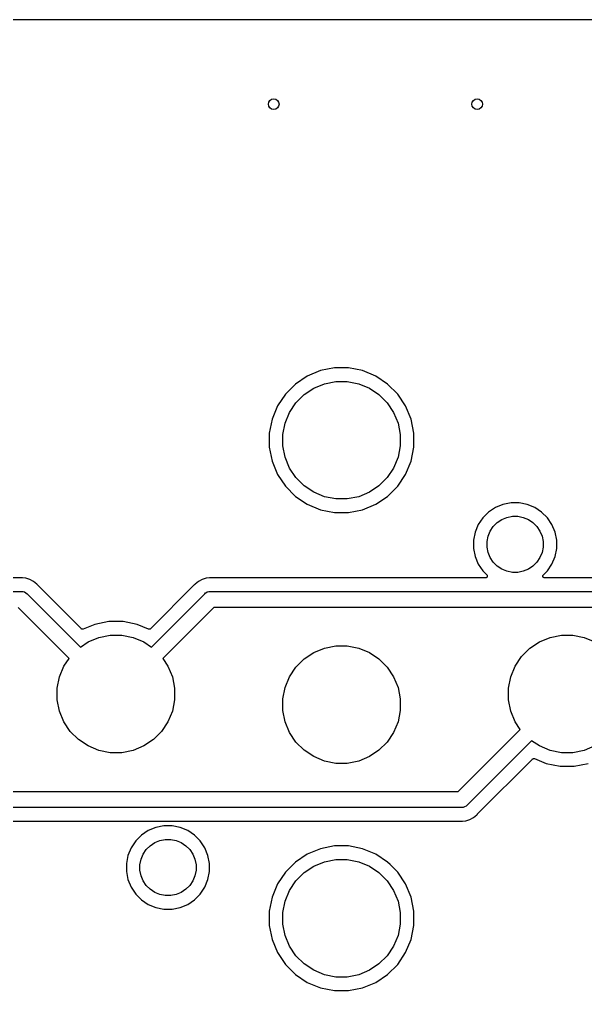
# Model space of a CAD drawing. Extents: x 1 to 139, y -76 to -1.
# Drawn here: x 85.73 to 106.93, y -37 to -0.64 of the extents above; entities that cross this region are included whole.
import ezdxf

# ---------------------------------------------------------------- set-up
doc = ezdxf.new("R2010")
doc.units = 0
doc.header["$MEASUREMENT"] = 0
doc.layers.add('BLACK', color=7, linetype='CONTINUOUS')

msp = doc.modelspace()

# ---------------------------------------------------------------- linework, layer by layer
at = {"layer": 'BLACK', "linetype": 'CONTINUOUS'}
for p, q in [((6.16231, -0.635), (133.538, -0.635)), ((97.0001, -13.7861), (96.5073, -13.9902)), ((97.5233, -13.682), (97.0001, -13.7861)), ((98.0567, -13.682), (97.5233, -13.682)), ((98.5799, -13.7861), (98.0567, -13.682)), ((99.0727, -13.9902), (98.5799, -13.7861)), ((96.5073, -13.9902), (96.0637, -14.2866)), ((99.5163, -14.2866), (99.0727, -13.9902)), ((96.0637, -14.2866), (95.6866, -14.6637)), ((96.3876, -14.6811), (96.7479, -14.4404)), ((96.7479, -14.4404), (97.1483, -14.2745)), ((97.1483, -14.2745), (97.5733, -14.19)), ((97.5733, -14.19), (98.0067, -14.19)), ((98.0067, -14.19), (98.4317, -14.2745)), ((98.4317, -14.2745), (98.8321, -14.4404)), ((98.8321, -14.4404), (99.1924, -14.6811)), ((99.8934, -14.6637), (99.5163, -14.2866)), ((95.6866, -14.6637), (95.3902, -15.1073)), ((96.0811, -14.9876), (96.3876, -14.6811)), ((99.1924, -14.6811), (99.4989, -14.9876)), ((100.19, -15.1073), (99.8934, -14.6637)), ((95.3902, -15.1073), (95.1861, -15.6001)), ((95.8404, -15.3479), (96.0811, -14.9876)), ((99.4989, -14.9876), (99.7396, -15.3479)), ((100.394, -15.6001), (100.19, -15.1073)), ((95.1861, -15.6001), (95.082, -16.1233)), ((95.6745, -15.7483), (95.8404, -15.3479)), ((99.7396, -15.3479), (99.9055, -15.7483)), ((100.498, -16.1233), (100.394, -15.6001)), ((95.59, -16.1733), (95.6745, -15.7483)), ((99.9055, -15.7483), (99.99, -16.1733)), ((95.082, -16.1233), (95.082, -16.6567)), ((95.59, -16.6067), (95.59, -16.1733)), ((99.99, -16.1733), (99.99, -16.6067)), ((100.498, -16.6567), (100.498, -16.1233)), ((95.082, -16.6567), (95.1861, -17.1799)), ((95.6745, -17.0317), (95.59, -16.6067)), ((99.99, -16.6067), (99.9055, -17.0317)), ((100.394, -17.1799), (100.498, -16.6567)), ((95.8404, -17.4321), (95.6745, -17.0317)), ((99.9055, -17.0317), (99.7396, -17.4321)), ((95.1861, -17.1799), (95.3902, -17.6727)), ((96.0811, -17.7924), (95.8404, -17.4321)), ((99.7396, -17.4321), (99.4989, -17.7924)), ((100.19, -17.6727), (100.394, -17.1799)), ((95.3902, -17.6727), (95.6866, -18.1163)), ((96.3876, -18.0989), (96.0811, -17.7924)), ((99.4989, -17.7924), (99.1924, -18.0989)), ((99.8934, -18.1163), (100.19, -17.6727)), ((95.6866, -18.1163), (96.0637, -18.4934)), ((96.7479, -18.3396), (96.3876, -18.0989)), ((99.1924, -18.0989), (98.8321, -18.3396)), ((99.5163, -18.4934), (99.8934, -18.1163)), ((96.0637, -18.4934), (96.5073, -18.7898)), ((97.1483, -18.5055), (96.7479, -18.3396)), ((97.5733, -18.59), (97.1483, -18.5055)), ((98.4317, -18.5055), (98.0067, -18.59)), ((98.8321, -18.3396), (98.4317, -18.5055)), ((99.0727, -18.7898), (99.5163, -18.4934)), ((96.5073, -18.7898), (97.0001, -18.9939)), ((98.0067, -18.59), (97.5733, -18.59)), ((98.5799, -18.9939), (99.0727, -18.7898)), ((103.836, -18.7919), (103.552, -18.9093)), ((104.137, -18.732), (103.836, -18.7919)), ((104.443, -18.732), (104.137, -18.732)), ((104.744, -18.7919), (104.443, -18.732)), ((105.028, -18.9093), (104.744, -18.7919)), ((97.0001, -18.9939), (97.5233, -19.098)), ((97.5233, -19.098), (98.0567, -19.098)), ((98.0567, -19.098), (98.5799, -18.9939)), ((103.297, -19.0798), (103.08, -19.2968)), ((103.552, -18.9093), (103.297, -19.0798)), ((103.984, -19.2803), (104.187, -19.24)), ((104.187, -19.24), (104.393, -19.24)), ((104.393, -19.24), (104.596, -19.2803)), ((105.283, -19.0798), (105.028, -18.9093)), ((105.5, -19.2968), (105.283, -19.0798)), ((102.909, -19.552), (102.792, -19.8355)), ((103.08, -19.2968), (102.909, -19.552)), ((103.36, -19.7926), (103.474, -19.6207)), ((103.474, -19.6207), (103.621, -19.4744)), ((103.621, -19.4744), (103.793, -19.3595)), ((103.793, -19.3595), (103.984, -19.2803)), ((104.596, -19.2803), (104.787, -19.3595)), ((104.787, -19.3595), (104.959, -19.4744)), ((104.959, -19.4744), (105.106, -19.6207)), ((105.106, -19.6207), (105.22, -19.7926)), ((105.671, -19.552), (105.5, -19.2968)), ((105.788, -19.8355), (105.671, -19.552)), ((102.792, -19.8355), (102.732, -20.1366)), ((103.24, -20.1866), (103.28, -19.9837)), ((103.28, -19.9837), (103.36, -19.7926)), ((105.22, -19.7926), (105.3, -19.9837)), ((105.3, -19.9837), (105.34, -20.1866)), ((105.848, -20.1366), (105.788, -19.8355)), ((102.732, -20.1366), (102.732, -20.4434)), ((103.24, -20.3934), (103.24, -20.1866)), ((105.34, -20.1866), (105.34, -20.3934)), ((105.848, -20.4434), (105.848, -20.1366)), ((102.732, -20.4434), (102.792, -20.7445)), ((103.28, -20.5963), (103.24, -20.3934)), ((103.36, -20.7874), (103.28, -20.5963)), ((105.3, -20.5963), (105.22, -20.7874)), ((105.34, -20.3934), (105.3, -20.5963)), ((105.788, -20.7445), (105.848, -20.4434)), ((102.792, -20.7445), (102.909, -21.028)), ((102.909, -21.028), (103.08, -21.2832)), ((103.474, -20.9593), (103.36, -20.7874)), ((103.621, -21.1056), (103.474, -20.9593)), ((105.106, -20.9593), (104.959, -21.1056)), ((105.22, -20.7874), (105.106, -20.9593)), ((105.5, -21.2832), (105.671, -21.028)), ((105.671, -21.028), (105.788, -20.7445)), ((103.08, -21.2832), (103.232, -21.4356)), ((103.232, -21.4356), (103.233, -21.4361)), ((103.233, -21.4361), (103.233, -21.4361)), ((103.233, -21.4361), (103.233, -21.4361)), ((103.233, -21.4361), (103.233, -21.4362)), ((103.233, -21.4362), (103.237, -21.4408)), ((103.237, -21.4408), (103.24, -21.4457)), ((103.24, -21.4457), (103.241, -21.4458)), ((103.241, -21.4458), (103.241, -21.4459)), ((103.241, -21.4459), (103.243, -21.4513)), ((103.243, -21.4513), (103.246, -21.4567)), ((103.793, -21.2205), (103.621, -21.1056)), ((103.984, -21.2996), (103.793, -21.2205)), ((104.187, -21.34), (103.984, -21.2996)), ((104.393, -21.34), (104.187, -21.34)), ((104.596, -21.2996), (104.393, -21.34)), ((104.787, -21.2205), (104.596, -21.2996)), ((104.959, -21.1056), (104.787, -21.2205)), ((105.334, -21.4559), (105.337, -21.4507)), ((105.337, -21.4507), (105.34, -21.4452)), ((105.34, -21.445), (105.344, -21.4403)), ((105.34, -21.4451), (105.34, -21.445)), ((105.34, -21.4452), (105.34, -21.4451)), ((105.344, -21.4403), (105.348, -21.4356)), ((105.348, -21.4356), (105.5, -21.2832)), ((85.7592, -21.544), (78.7226, -21.544)), ((85.7619, -21.5437), (85.7592, -21.544)), ((85.7645, -21.5438), (85.7619, -21.5437)), ((85.7654, -21.5437), (85.7645, -21.5438)), ((85.802, -21.5401), (85.7654, -21.5437)), ((85.8386, -21.5437), (85.802, -21.5401)), ((85.9604, -21.5557), (85.8386, -21.5437)), ((86.1127, -21.6019), (85.9604, -21.5557)), ((86.2531, -21.6769), (86.1127, -21.6019)), ((86.3761, -21.7779), (86.2531, -21.6769)), ((86.3994, -21.8063), (86.3761, -21.7779)), ((86.4013, -21.8082), (86.3994, -21.8063)), ((86.403, -21.8103), (86.4013, -21.8082)), ((86.4036, -21.8109), (86.403, -21.8103)), ((88.0454, -23.4527), (86.4036, -21.8109)), ((92.2764, -21.8109), (90.6346, -23.4527)), ((92.2781, -21.8089), (92.2764, -21.8109)), ((92.28, -21.807), (92.2781, -21.8089)), ((92.2806, -21.8063), (92.28, -21.807)), ((92.3039, -21.7779), (92.2806, -21.8063)), ((92.4269, -21.6769), (92.3039, -21.7779)), ((92.5673, -21.6019), (92.4269, -21.6769)), ((92.7196, -21.5557), (92.5673, -21.6019)), ((92.8414, -21.5437), (92.7196, -21.5557)), ((92.878, -21.5401), (92.8414, -21.5437)), ((92.8414, -21.5437), (92.8414, -21.5437)), ((92.9146, -21.5437), (92.878, -21.5401)), ((92.9173, -21.5437), (92.9146, -21.5437)), ((92.9199, -21.544), (92.9173, -21.5437)), ((92.9208, -21.544), (92.9199, -21.544)), ((103.187, -21.544), (92.9208, -21.544)), ((103.193, -21.5434), (103.187, -21.544)), ((103.199, -21.5428), (103.193, -21.5434)), ((103.2, -21.5428), (103.199, -21.5428)), ((103.206, -21.541), (103.2, -21.5428)), ((103.2, -21.5428), (103.2, -21.5428)), ((103.211, -21.5393), (103.206, -21.541)), ((103.212, -21.5392), (103.211, -21.5392)), ((103.211, -21.5392), (103.211, -21.5393)), ((103.217, -21.5363), (103.212, -21.5392)), ((103.222, -21.5335), (103.217, -21.5363)), ((103.227, -21.5295), (103.222, -21.5334)), ((103.222, -21.5334), (103.222, -21.5334)), ((103.222, -21.5334), (103.222, -21.5335)), ((103.232, -21.5257), (103.227, -21.5295)), ((103.236, -21.5208), (103.232, -21.5256)), ((103.232, -21.5256), (103.232, -21.5256)), ((103.232, -21.5256), (103.232, -21.5257)), ((103.24, -21.5162), (103.236, -21.5208)), ((103.243, -21.5107), (103.24, -21.516)), ((103.24, -21.516), (103.24, -21.5161)), ((103.24, -21.5161), (103.24, -21.5162)), ((103.246, -21.5053), (103.243, -21.5107)), ((103.246, -21.4567), (103.246, -21.4568)), ((103.246, -21.4568), (103.246, -21.4569)), ((103.246, -21.4569), (103.248, -21.4628)), ((103.248, -21.4994), (103.246, -21.5051)), ((103.246, -21.5051), (103.246, -21.5052)), ((103.246, -21.5052), (103.246, -21.5053)), ((103.248, -21.4628), (103.25, -21.4686)), ((103.25, -21.4935), (103.248, -21.4994)), ((103.25, -21.4686), (103.25, -21.4687)), ((103.25, -21.4687), (103.25, -21.4688)), ((103.25, -21.4688), (103.25, -21.475)), ((103.25, -21.475), (103.251, -21.4809)), ((103.251, -21.4812), (103.25, -21.4873)), ((103.25, -21.4873), (103.25, -21.4933)), ((103.25, -21.4933), (103.25, -21.4934)), ((103.25, -21.4934), (103.25, -21.4935)), ((103.251, -21.4809), (103.251, -21.481)), ((103.251, -21.481), (103.251, -21.4812)), ((105.329, -21.4801), (105.33, -21.4741)), ((105.329, -21.4802), (105.329, -21.4801)), ((105.329, -21.4803), (105.329, -21.4802)), ((105.33, -21.4864), (105.329, -21.4803)), ((105.33, -21.4677), (105.332, -21.462)), ((105.33, -21.4678), (105.33, -21.4677)), ((105.33, -21.4679), (105.33, -21.4678)), ((105.33, -21.4741), (105.33, -21.4679)), ((105.33, -21.4924), (105.33, -21.4864)), ((105.33, -21.4925), (105.33, -21.4924)), ((105.33, -21.4926), (105.33, -21.4925)), ((105.332, -21.4984), (105.33, -21.4926)), ((105.332, -21.462), (105.334, -21.4561)), ((105.334, -21.5043), (105.332, -21.4984)), ((105.334, -21.456), (105.334, -21.4559)), ((105.334, -21.4561), (105.334, -21.456)), ((105.334, -21.5044), (105.334, -21.5043)), ((105.334, -21.5045), (105.334, -21.5044)), ((105.337, -21.5098), (105.334, -21.5045)), ((105.34, -21.5153), (105.337, -21.5098)), ((105.34, -21.5154), (105.34, -21.5153)), ((105.34, -21.5155), (105.34, -21.5154)), ((105.343, -21.5202), (105.34, -21.5155)), ((105.347, -21.5249), (105.343, -21.5202)), ((105.347, -21.525), (105.347, -21.5249)), ((105.347, -21.5251), (105.347, -21.525)), ((105.352, -21.529), (105.347, -21.5251)), ((105.357, -21.5329), (105.352, -21.529)), ((105.357, -21.533), (105.357, -21.5329)), ((105.357, -21.5329), (105.357, -21.5329)), ((105.362, -21.5359), (105.357, -21.533)), ((105.368, -21.5389), (105.362, -21.5359)), ((105.368, -21.539), (105.368, -21.5389)), ((105.368, -21.5389), (105.368, -21.5389)), ((105.374, -21.5408), (105.368, -21.539)), ((105.379, -21.5426), (105.374, -21.5408)), ((105.38, -21.5426), (105.379, -21.5426)), ((105.38, -21.5427), (105.38, -21.5426)), ((105.386, -21.5433), (105.38, -21.5427)), ((105.392, -21.544), (105.386, -21.5433)), ((105.393, -21.544), (105.392, -21.544)), ((105.392, -21.544), (105.392, -21.544)), ((105.392, -21.544), (105.392, -21.544)), ((105.392, -21.544), (105.392, -21.544)), ((112.479, -21.544), (105.393, -21.544)), ((66.2227, -22.052), (85.7873, -22.052)), ((85.7873, -22.052), (85.802, -22.0505)), ((85.802, -22.0505), (85.8167, -22.052)), ((85.8167, -22.052), (85.8167, -22.052)), ((85.8167, -22.052), (85.8608, -22.0563)), ((85.8608, -22.0563), (85.9174, -22.0735)), ((85.9174, -22.0735), (85.9695, -22.1014)), ((85.9695, -22.1014), (86.0152, -22.1388)), ((86.0152, -22.1388), (86.0246, -22.1503)), ((86.0246, -22.1503), (88.0082, -24.134)), ((90.6718, -24.134), (92.6555, -22.1503)), ((92.6555, -22.1503), (92.6648, -22.1388)), ((92.6648, -22.1388), (92.7004, -22.1097)), ((92.7004, -22.1097), (92.7105, -22.1014)), ((92.7105, -22.1014), (92.7626, -22.0735)), ((92.7626, -22.0735), (92.8192, -22.0563)), ((92.8192, -22.0563), (92.8633, -22.052)), ((92.8633, -22.052), (92.878, -22.0505)), ((92.8633, -22.052), (92.8633, -22.052)), ((92.878, -22.0505), (92.8927, -22.052)), ((92.8927, -22.052), (112.507, -22.052)), ((87.584, -24.5582), (85.6777, -22.652)), ((93.0023, -22.652), (91.096, -24.5582)), ((112.398, -22.652), (93.0023, -22.652)), ((89.0733, -23.182), (88.5501, -23.2861)), ((89.6067, -23.182), (89.0733, -23.182)), ((90.1299, -23.2861), (89.6067, -23.182)), ((88.05, -23.4565), (88.0454, -23.4527)), ((88.0545, -23.4603), (88.05, -23.4565)), ((88.0547, -23.4604), (88.0545, -23.4603)), ((88.055, -23.4606), (88.0547, -23.4604)), ((88.0602, -23.4634), (88.055, -23.4606)), ((88.0654, -23.4662), (88.0602, -23.4634)), ((88.0656, -23.4663), (88.0654, -23.4662)), ((88.0659, -23.4664), (88.0656, -23.4663)), ((88.0715, -23.4681), (88.0659, -23.4664)), ((88.0772, -23.4699), (88.0715, -23.4681)), ((88.0775, -23.47), (88.0772, -23.4699)), ((88.0777, -23.47), (88.0775, -23.47)), ((88.0836, -23.4706), (88.0777, -23.47)), ((88.0895, -23.4713), (88.0836, -23.4706)), ((88.0898, -23.4713), (88.0895, -23.4713)), ((88.0901, -23.4713), (88.0898, -23.4713)), ((88.096, -23.4707), (88.0901, -23.4713)), ((88.1019, -23.4702), (88.096, -23.4707)), ((88.1021, -23.4702), (88.1019, -23.4702)), ((88.1024, -23.4701), (88.1021, -23.4702)), ((88.108, -23.4685), (88.1024, -23.4701)), ((88.1138, -23.4668), (88.108, -23.4685)), ((88.1143, -23.4666), (88.1138, -23.4668)), ((88.1146, -23.4665), (88.1143, -23.4666)), ((88.1143, -23.4666), (88.1143, -23.4666)), ((88.1143, -23.4666), (88.1143, -23.4666)), ((88.5501, -23.2861), (88.1146, -23.4665)), ((90.5654, -23.4665), (90.1299, -23.2861)), ((90.571, -23.4682), (90.5654, -23.4665)), ((90.5767, -23.47), (90.571, -23.4682)), ((90.577, -23.47), (90.5767, -23.47)), ((90.5773, -23.4701), (90.577, -23.47)), ((90.5831, -23.4707), (90.5773, -23.4701)), ((90.589, -23.4713), (90.5831, -23.4707)), ((90.5893, -23.4713), (90.589, -23.4713)), ((90.5896, -23.4713), (90.5893, -23.4713)), ((90.5955, -23.4707), (90.5896, -23.4713)), ((90.6014, -23.4702), (90.5955, -23.4707)), ((90.6017, -23.4701), (90.6014, -23.4702)), ((90.6019, -23.4701), (90.6017, -23.4701)), ((90.6076, -23.4684), (90.6019, -23.4701)), ((90.6133, -23.4668), (90.6076, -23.4684)), ((90.6135, -23.4666), (90.6133, -23.4668)), ((90.6138, -23.4665), (90.6135, -23.4666)), ((90.6191, -23.4638), (90.6138, -23.4665)), ((90.6243, -23.4611), (90.6191, -23.4638)), ((90.6245, -23.4609), (90.6243, -23.4611)), ((90.6248, -23.4608), (90.6245, -23.4609)), ((90.6294, -23.457), (90.6248, -23.4608)), ((90.634, -23.4533), (90.6294, -23.457)), ((90.6344, -23.4529), (90.634, -23.4533)), ((90.6346, -23.4527), (90.6344, -23.4529)), ((90.6344, -23.4529), (90.6344, -23.4529)), ((90.6344, -23.4529), (90.6344, -23.4529)), ((88.0082, -24.134), (88.2979, -23.9404)), ((88.2979, -23.9404), (88.6983, -23.7745)), ((88.6983, -23.7745), (89.1233, -23.69)), ((89.1233, -23.69), (89.5567, -23.69)), ((89.5567, -23.69), (89.9817, -23.7745)), ((89.9817, -23.7745), (90.3821, -23.9404)), ((90.3821, -23.9404), (90.6718, -24.134)), ((104.838, -24.1811), (105.198, -23.9404)), ((105.198, -23.9404), (105.598, -23.7745)), ((105.598, -23.7745), (106.023, -23.69)), ((106.023, -23.69), (106.457, -23.69)), ((106.457, -23.69), (106.882, -23.7745)), ((106.882, -23.7745), (107.282, -23.9404)), ((96.3876, -24.5811), (96.7479, -24.3404)), ((96.7479, -24.3404), (97.1483, -24.1745)), ((97.1483, -24.1745), (97.5733, -24.09)), ((97.5733, -24.09), (98.0067, -24.09)), ((98.0067, -24.09), (98.4317, -24.1745)), ((98.4317, -24.1745), (98.8321, -24.3404)), ((98.8321, -24.3404), (99.1924, -24.5811)), ((104.531, -24.4876), (104.838, -24.1811)), ((87.3904, -24.8479), (87.584, -24.5582)), ((91.096, -24.5582), (91.2896, -24.8479)), ((96.0811, -24.8876), (96.3876, -24.5811)), ((99.1924, -24.5811), (99.4989, -24.8876)), ((104.29, -24.8479), (104.531, -24.4876)), ((87.2245, -25.2483), (87.3904, -24.8479)), ((91.2896, -24.8479), (91.4555, -25.2483)), ((95.8404, -25.2479), (96.0811, -24.8876)), ((99.4989, -24.8876), (99.7396, -25.2479)), ((104.125, -25.2483), (104.29, -24.8479)), ((87.14, -25.6733), (87.2245, -25.2483)), ((91.4555, -25.2483), (91.54, -25.6733)), ((95.6745, -25.6483), (95.8404, -25.2479)), ((99.7396, -25.2479), (99.9055, -25.6483)), ((104.04, -25.6733), (104.125, -25.2483)), ((87.14, -26.1067), (87.14, -25.6733)), ((91.54, -25.6733), (91.54, -26.1067)), ((95.59, -26.0733), (95.6745, -25.6483)), ((99.9055, -25.6483), (99.99, -26.0733)), ((104.04, -26.1067), (104.04, -25.6733)), ((87.2245, -26.5317), (87.14, -26.1067)), ((91.54, -26.1067), (91.4555, -26.5317)), ((95.59, -26.5067), (95.59, -26.0733)), ((99.99, -26.0733), (99.99, -26.5067)), ((104.125, -26.5317), (104.04, -26.1067)), ((87.3904, -26.9321), (87.2245, -26.5317)), ((91.4555, -26.5317), (91.2896, -26.9321)), ((95.6745, -26.9317), (95.59, -26.5067)), ((99.99, -26.5067), (99.9055, -26.9317)), ((104.29, -26.9321), (104.125, -26.5317)), ((87.6311, -27.2924), (87.3904, -26.9321)), ((91.2896, -26.9321), (91.0489, -27.2924)), ((95.8404, -27.3321), (95.6745, -26.9317)), ((99.9055, -26.9317), (99.7396, -27.3321)), ((102.161, -29.545), (104.484, -27.2218)), ((104.484, -27.2218), (104.29, -26.9321)), ((87.9376, -27.5989), (87.6311, -27.2924)), ((88.2979, -27.8396), (87.9376, -27.5989)), ((90.7424, -27.5989), (90.3821, -27.8396)), ((91.0489, -27.2924), (90.7424, -27.5989)), ((96.0811, -27.6924), (95.8404, -27.3321)), ((99.7396, -27.3321), (99.4989, -27.6924)), ((88.6983, -28.0055), (88.2979, -27.8396)), ((90.3821, -27.8396), (89.9817, -28.0055)), ((96.3876, -27.9989), (96.0811, -27.6924)), ((96.7479, -28.2396), (96.3876, -27.9989)), ((99.1924, -27.9989), (98.8321, -28.2396)), ((99.4989, -27.6924), (99.1924, -27.9989)), ((104.908, -27.646), (102.508, -30.0467)), ((105.198, -27.8396), (104.908, -27.646)), ((105.598, -28.0055), (105.198, -27.8396)), ((107.282, -27.8396), (106.882, -28.0055)), ((89.1233, -28.09), (88.6983, -28.0055)), ((89.5567, -28.09), (89.1233, -28.09)), ((89.9817, -28.0055), (89.5567, -28.09)), ((97.1483, -28.4055), (96.7479, -28.2396)), ((98.8321, -28.2396), (98.4317, -28.4055)), ((102.887, -30.3861), (104.945, -28.3273)), ((104.945, -28.3273), (104.946, -28.3267)), ((104.946, -28.3267), (104.951, -28.323)), ((104.951, -28.323), (104.955, -28.3192)), ((104.955, -28.3191), (104.956, -28.3189)), ((104.955, -28.3192), (104.955, -28.3191)), ((104.956, -28.3189), (104.961, -28.3162)), ((104.961, -28.3162), (104.966, -28.3134)), ((104.966, -28.3134), (104.967, -28.3132)), ((104.966, -28.3134), (104.966, -28.3134)), ((104.967, -28.3132), (104.972, -28.3116)), ((104.972, -28.3116), (104.978, -28.3099)), ((104.978, -28.3099), (104.979, -28.3098)), ((104.978, -28.3099), (104.978, -28.3099)), ((104.979, -28.3098), (104.985, -28.3093)), ((104.985, -28.3093), (104.99, -28.3087)), ((104.99, -28.3087), (104.991, -28.3087)), ((104.991, -28.3087), (104.991, -28.3087)), ((104.991, -28.3087), (104.997, -28.3094)), ((104.997, -28.3094), (105.003, -28.3099)), ((105.003, -28.3099), (105.003, -28.31)), ((105.003, -28.31), (105.003, -28.31)), ((105.003, -28.31), (105.009, -28.3118)), ((105.009, -28.3118), (105.015, -28.3135)), ((105.015, -28.3135), (105.45, -28.4939)), ((106.023, -28.09), (105.598, -28.0055)), ((106.457, -28.09), (106.023, -28.09)), ((106.882, -28.0055), (106.457, -28.09)), ((97.5733, -28.49), (97.1483, -28.4055)), ((98.0067, -28.49), (97.5733, -28.49)), ((98.4317, -28.4055), (98.0067, -28.49)), ((105.45, -28.4939), (105.973, -28.598)), ((105.973, -28.598), (106.507, -28.598)), ((106.507, -28.598), (107.03, -28.4939)), ((83.6493, -29.545), (102.161, -29.545)), ((102.27, -30.145), (83.5397, -30.145)), ((102.285, -30.1464), (102.27, -30.145)), ((102.3, -30.145), (102.285, -30.1464)), ((102.344, -30.1407), (102.3, -30.145)), ((102.3, -30.145), (102.3, -30.145)), ((102.4, -30.1235), (102.344, -30.1407)), ((102.452, -30.0956), (102.4, -30.1235)), ((102.498, -30.0582), (102.452, -30.0956)), ((102.508, -30.0467), (102.498, -30.0582)), ((102.596, -30.5951), (102.736, -30.5201)), ((102.736, -30.5201), (102.859, -30.4191)), ((102.859, -30.4191), (102.882, -30.3907)), ((102.882, -30.3907), (102.883, -30.39)), ((102.883, -30.39), (102.885, -30.3881)), ((102.885, -30.3881), (102.887, -30.3861)), ((83.5678, -30.653), (102.242, -30.653)), ((90.8355, -30.8919), (90.552, -31.0093)), ((91.1366, -30.832), (90.8355, -30.8919)), ((91.4434, -30.832), (91.1366, -30.832)), ((91.7445, -30.8919), (91.4434, -30.832)), ((92.028, -31.0093), (91.7445, -30.8919)), ((102.242, -30.653), (102.243, -30.653)), ((102.243, -30.653), (102.246, -30.6533)), ((102.246, -30.6533), (102.248, -30.6533)), ((102.248, -30.6533), (102.285, -30.6569)), ((102.285, -30.6569), (102.322, -30.6533)), ((102.322, -30.6533), (102.443, -30.6413)), ((102.443, -30.6413), (102.596, -30.5951)), ((90.2968, -31.1798), (90.0798, -31.3968)), ((90.552, -31.0093), (90.2968, -31.1798)), ((92.2832, -31.1798), (92.028, -31.0093)), ((92.5002, -31.3968), (92.2832, -31.1798)), ((90.0798, -31.3968), (89.9093, -31.652)), ((90.4744, -31.7207), (90.6207, -31.5744)), ((90.6207, -31.5744), (90.7926, -31.4595)), ((90.7926, -31.4595), (90.9837, -31.3803)), ((90.9837, -31.3803), (91.1866, -31.34)), ((91.1866, -31.34), (91.3934, -31.34)), ((91.3934, -31.34), (91.5963, -31.3803)), ((91.5963, -31.3803), (91.7874, -31.4595)), ((91.7874, -31.4595), (91.9593, -31.5744)), ((91.9593, -31.5744), (92.1056, -31.7207)), ((92.6707, -31.652), (92.5002, -31.3968)), ((97.5233, -31.582), (97.0001, -31.6861)), ((98.0567, -31.582), (97.5233, -31.582)), ((98.5799, -31.6861), (98.0567, -31.582)), ((89.7919, -31.9355), (89.732, -32.2366)), ((89.9093, -31.652), (89.7919, -31.9355)), ((90.2803, -32.0837), (90.3595, -31.8926)), ((90.3595, -31.8926), (90.4744, -31.7207)), ((92.1056, -31.7207), (92.2205, -31.8926)), ((92.2205, -31.8926), (92.2996, -32.0837)), ((92.7881, -31.9355), (92.6707, -31.652)), ((92.848, -32.2366), (92.7881, -31.9355)), ((96.5073, -31.8902), (96.0637, -32.1866)), ((97.0001, -31.6861), (96.5073, -31.8902)), ((99.0727, -31.8902), (98.5799, -31.6861)), ((99.5163, -32.1866), (99.0727, -31.8902)), ((89.732, -32.2366), (89.732, -32.5434)), ((90.24, -32.2866), (90.2803, -32.0837)), ((90.24, -32.4934), (90.24, -32.2866)), ((92.2996, -32.0837), (92.34, -32.2866)), ((92.34, -32.2866), (92.34, -32.4934)), ((92.848, -32.5434), (92.848, -32.2366)), ((96.0637, -32.1866), (95.6866, -32.5637)), ((96.3876, -32.5811), (96.7479, -32.3404)), ((96.7479, -32.3404), (97.1483, -32.1745)), ((97.1483, -32.1745), (97.5733, -32.09)), ((97.5733, -32.09), (98.0067, -32.09)), ((98.0067, -32.09), (98.4317, -32.1745)), ((98.4317, -32.1745), (98.8321, -32.3404)), ((98.8321, -32.3404), (99.1924, -32.5811)), ((99.6049, -32.2752), (99.5163, -32.1866)), ((99.8934, -32.5638), (99.6049, -32.2752)), ((89.732, -32.5434), (89.7919, -32.8445)), ((90.2803, -32.6963), (90.24, -32.4934)), ((90.3595, -32.8874), (90.2803, -32.6963)), ((92.2996, -32.6963), (92.2205, -32.8874)), ((92.34, -32.4934), (92.2996, -32.6963)), ((92.7881, -32.8445), (92.848, -32.5434)), ((95.6866, -32.5637), (95.3902, -33.0073)), ((96.0811, -32.8876), (96.3876, -32.5811)), ((99.1924, -32.5811), (99.4989, -32.8876)), ((100.19, -33.0073), (99.8934, -32.5638)), ((89.7919, -32.8445), (89.9093, -33.128)), ((90.4744, -33.0593), (90.3595, -32.8874)), ((90.6207, -33.2056), (90.4744, -33.0593)), ((92.1056, -33.0593), (91.9593, -33.2056)), ((92.2205, -32.8874), (92.1056, -33.0593)), ((92.6707, -33.128), (92.7881, -32.8445)), ((95.3902, -33.0073), (95.1861, -33.5001)), ((95.8404, -33.2479), (96.0811, -32.8876)), ((99.4989, -32.8876), (99.7396, -33.2479)), ((100.394, -33.5001), (100.19, -33.0073)), ((89.9093, -33.128), (90.0798, -33.3832)), ((90.0798, -33.3832), (90.2968, -33.6002)), ((90.7926, -33.3205), (90.6207, -33.2056)), ((90.9837, -33.3997), (90.7926, -33.3205)), ((91.1866, -33.44), (90.9837, -33.3997)), ((91.3934, -33.44), (91.1866, -33.44)), ((91.5963, -33.3997), (91.3934, -33.44)), ((91.7874, -33.3205), (91.5963, -33.3997)), ((91.9593, -33.2056), (91.7874, -33.3205)), ((92.2832, -33.6002), (92.5002, -33.3832)), ((92.5002, -33.3832), (92.6707, -33.128)), ((95.6745, -33.6483), (95.8404, -33.2479)), ((99.7396, -33.2479), (99.9055, -33.6483)), ((90.2968, -33.6002), (90.552, -33.7707)), ((90.552, -33.7707), (90.8355, -33.8881)), ((91.7445, -33.8881), (92.028, -33.7707)), ((92.028, -33.7707), (92.2832, -33.6002)), ((95.1861, -33.5001), (95.082, -34.0233)), ((95.59, -34.0733), (95.6745, -33.6483)), ((99.9055, -33.6483), (99.99, -34.0733)), ((100.498, -34.0233), (100.394, -33.5001)), ((90.8355, -33.8881), (91.1366, -33.948)), ((91.1366, -33.948), (91.4434, -33.948)), ((91.4434, -33.948), (91.7445, -33.8881)), ((95.082, -34.0233), (95.082, -34.5567)), ((95.59, -34.5067), (95.59, -34.0733)), ((99.99, -34.0733), (99.99, -34.5067)), ((100.498, -34.5567), (100.498, -34.0233)), ((95.6745, -34.9317), (95.59, -34.5067)), ((99.99, -34.5067), (99.9055, -34.9317)), ((95.082, -34.5567), (95.1861, -35.0799)), ((100.394, -35.0799), (100.498, -34.5567)), ((95.1861, -35.0799), (95.3902, -35.5727)), ((95.8404, -35.3321), (95.6745, -34.9317)), ((99.9055, -34.9317), (99.7396, -35.3321)), ((100.19, -35.5727), (100.394, -35.0799)), ((95.3902, -35.5727), (95.6866, -36.0163)), ((96.0811, -35.6924), (95.8404, -35.3321)), ((99.7396, -35.3321), (99.4989, -35.6924)), ((99.8934, -36.0162), (100.19, -35.5727)), ((96.3876, -35.9989), (96.0811, -35.6924)), ((96.7479, -36.2396), (96.3876, -35.9989)), ((99.1924, -35.9989), (98.8321, -36.2396)), ((99.4989, -35.6924), (99.1924, -35.9989)), ((95.6866, -36.0163), (96.0637, -36.3934)), ((97.1483, -36.4055), (96.7479, -36.2396)), ((98.8321, -36.2396), (98.4317, -36.4055)), ((99.5163, -36.3934), (99.8934, -36.0162)), ((96.0637, -36.3934), (96.5073, -36.6898)), ((96.5073, -36.6898), (97.0001, -36.8939)), ((97.5733, -36.49), (97.1483, -36.4055)), ((98.0067, -36.49), (97.5733, -36.49)), ((98.4317, -36.4055), (98.0067, -36.49)), ((98.5799, -36.8939), (99.0727, -36.6898)), ((99.0727, -36.6898), (99.5163, -36.3934)), ((97.0001, -36.8939), (97.5233, -36.998)), ((97.5233, -36.998), (98.0567, -36.998)), ((98.0567, -36.998), (98.5799, -36.8939))]:
    msp.add_line(p, q, dxfattribs=at)
at = {"layer": 'BLACK'}
for centre in [(95.25, -3.81), (102.87, -3.81)]:
    msp.add_circle(centre, 0.2, dxfattribs=at)

doc.saveas('drawing.dxf')
